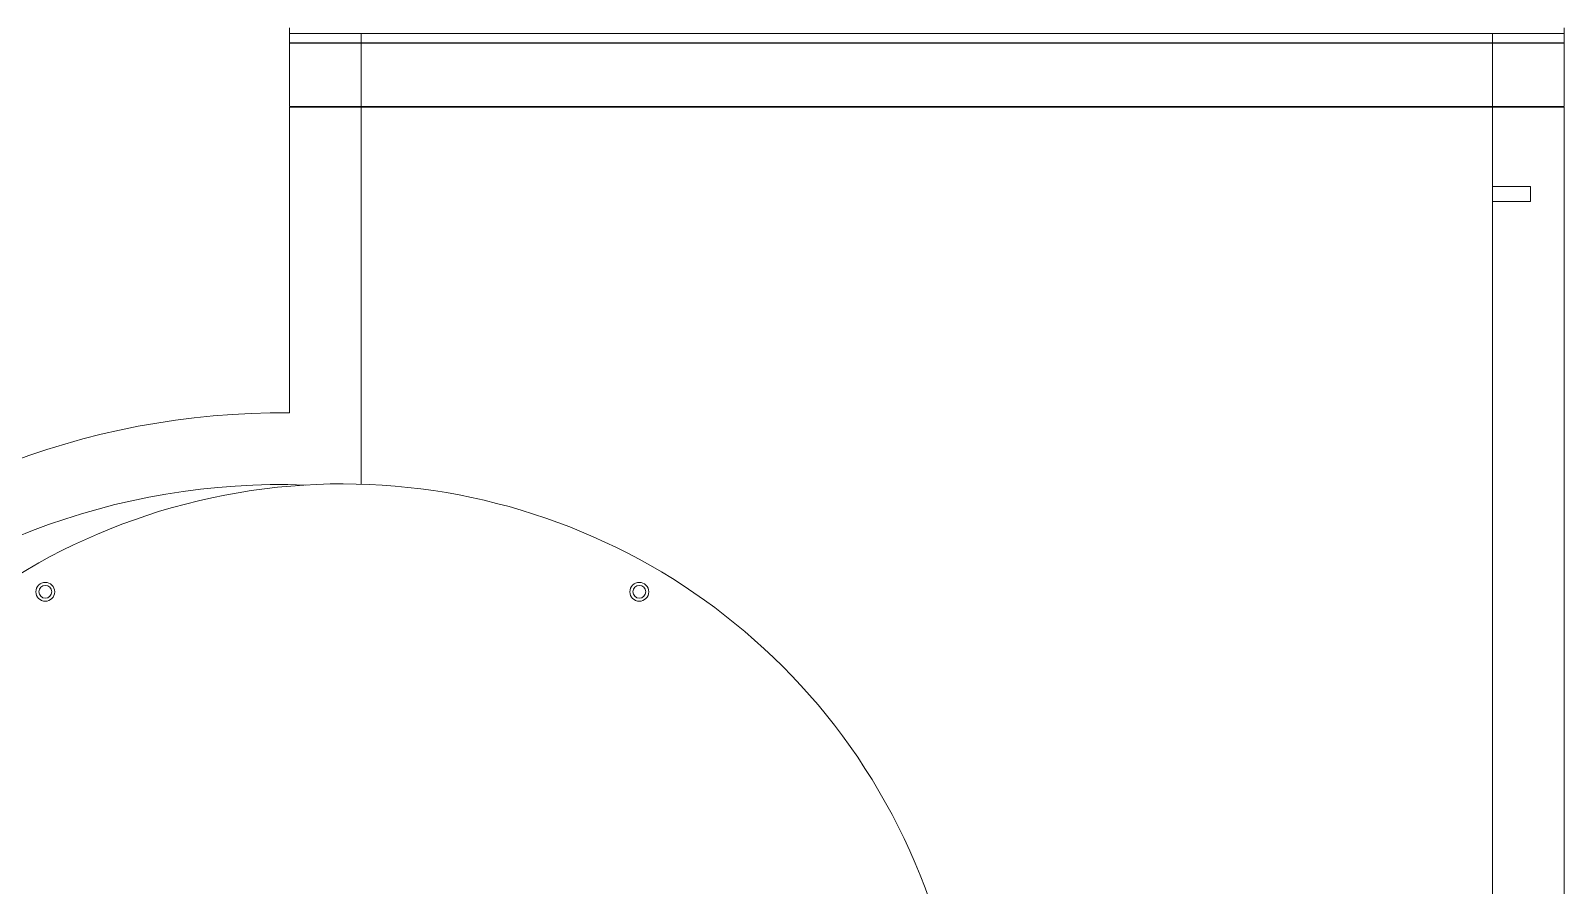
# Model space of a CAD drawing. Extents: x -2187 to 96136, y -11110 to 52208.
# Drawn here: x 42575 to 43388, y 19762 to 20215 of the extents above; entities that cross this region are included whole.
import ezdxf

# ---------------------------------------------------------------- set-up
doc = ezdxf.new("R2010")
doc.units = 0
doc.header["$LTSCALE"] = 1000
doc.header["$MEASUREMENT"] = 0

msp = doc.modelspace()

# ---------------------------------------------------------------- linework, layer by layer
at = {"color": 7, "linetype": 'Continuous', "lineweight": 15}
for p, q in [((42712.097, 20213.392), (42712.097, 20216.392)), ((42712.097, 20208.392), (42712.097, 20213.392)), ((42712.097, 20213.392), (42750.097, 20213.392)), ((42712.097, 20213.392), (43388.097, 20213.392)), ((43350.097, 20213.392), (42750.097, 20213.392)), ((42750.097, 20213.392), (42750.097, 20208.392)), ((43350.097, 20208.392), (43350.097, 20213.392)), ((43350.097, 20213.392), (43388.097, 20213.392)), ((43388.097, 20213.392), (43388.097, 20216.392)), ((43388.097, 20208.392), (43388.097, 20213.392)), ((42712.097, 20208.275), (42712.097, 20208.392)), ((42712.097, 20208.392), (42750.097, 20208.392)), ((42712.097, 20174.618), (42712.097, 20208.275)), ((42712.097, 20208.275), (42750.097, 20208.275)), ((43350.097, 20208.392), (42750.097, 20208.392)), ((42750.097, 20208.392), (42750.097, 20208.275)), ((42750.097, 20208.275), (43350.097, 20208.275)), ((42750.097, 20174.618), (42750.097, 20208.275)), ((43350.097, 20208.392), (43388.097, 20208.392)), ((43350.097, 20208.275), (43350.097, 20208.392)), ((43350.097, 20208.275), (43350.097, 20174.618)), ((43350.097, 20208.275), (43388.097, 20208.275)), ((43388.097, 20208.275), (43388.097, 20208.392)), ((43388.097, 20208.275), (43388.097, 20174.618)), ((42750.097, 20174.618), (42712.097, 20174.618)), ((42712.097, 20174.336), (42750.097, 20174.336)), ((42712.097, 20012.138), (42712.097, 20174.336)), ((43350.097, 20174.618), (42750.097, 20174.618)), ((42750.097, 20174.618), (42750.097, 20174.336)), ((42750.097, 20174.336), (43350.097, 20174.336)), ((42750.097, 20174.336), (42750.097, 19974.35)), ((43350.097, 20174.336), (43350.097, 20174.618)), ((43388.097, 20174.618), (43350.097, 20174.618)), ((43350.097, 20174.336), (43388.097, 20174.336)), ((43350.097, 19660.806), (43350.097, 20174.336)), ((43388.097, 20174.336), (43388.097, 19660.806)), ((43370.097, 20132.31), (43350.097, 20132.31)), ((43370.097, 20124.31), (43370.097, 20132.31)), ((43350.097, 20124.31), (43370.097, 20124.31))]:
    msp.add_line(p, q, dxfattribs=at)
for centre, radius in [((42582.597, 19917.299), 5), ((42582.597, 19917.299), 3.4), ((42897.597, 19917.299), 5), ((42897.597, 19917.299), 3.4)]:
    msp.add_circle(centre, radius, dxfattribs=at)
for centre, radius, start, end in [((42707.248, 19607.917), 404.25, 89.312793, 180.438094), ((42707.248, 19607.917), 366.25, 87.912788, 180.438094), ((42740.097, 19644.501), 330, 310.070919, 180)]:
    msp.add_arc(centre, radius, start, end, dxfattribs=at)

doc.saveas('drawing.dxf')
